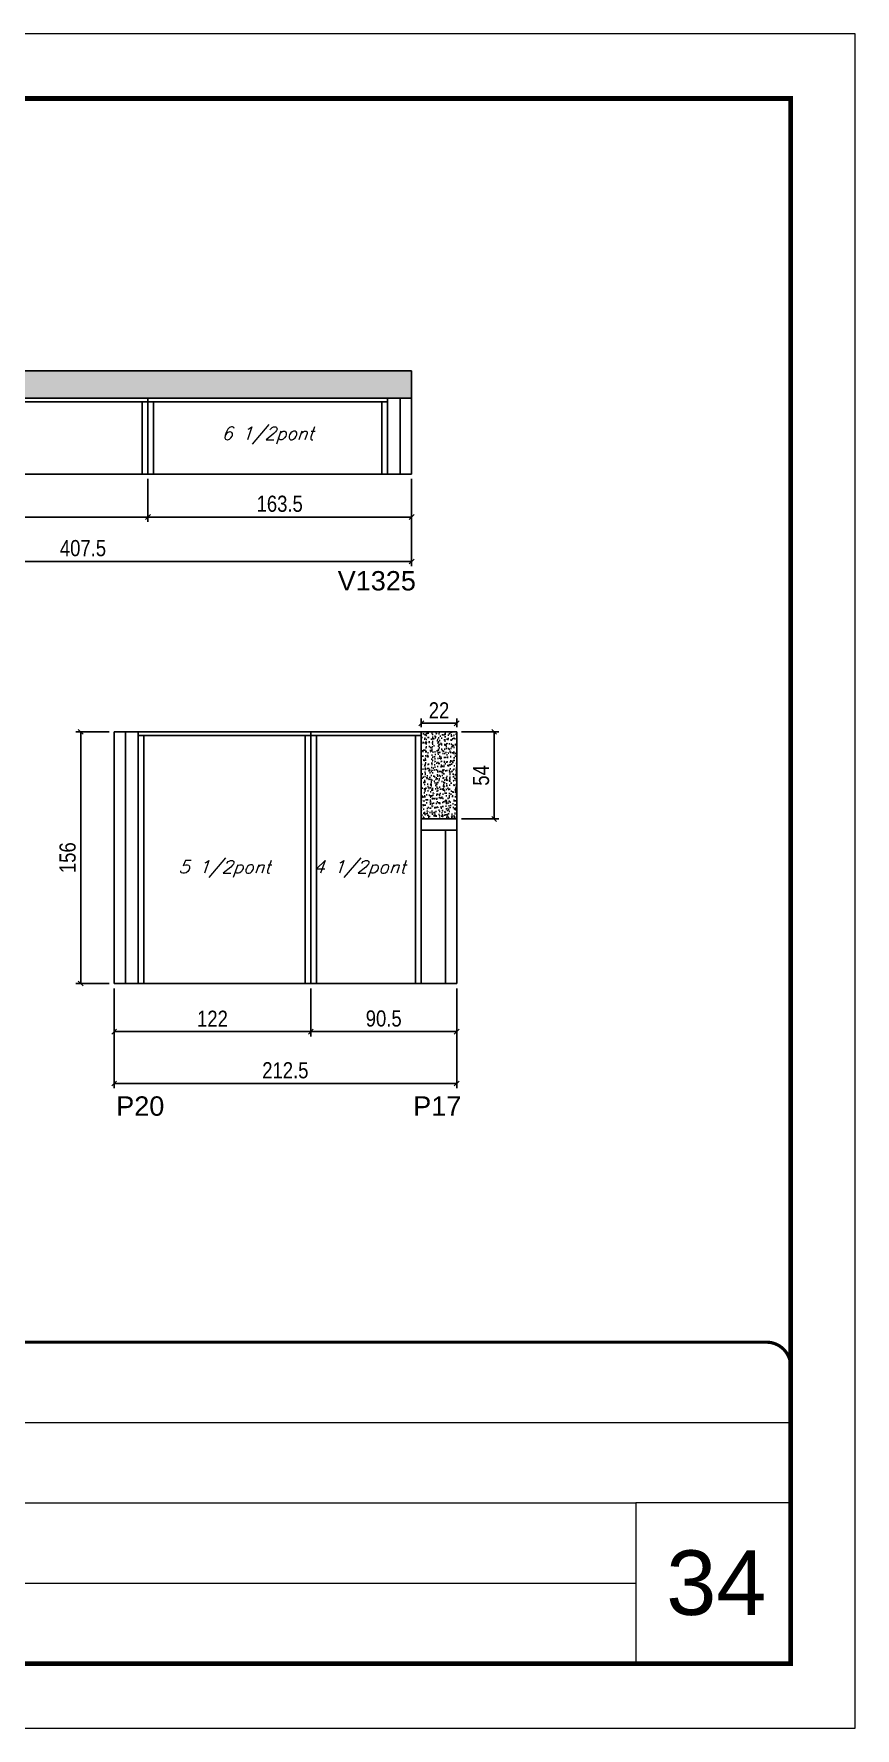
# Model space of a CAD drawing. Extents: x 3309 to 10384, y -2522 to 14608.
# Drawn here: x 5870 to 6379, y 4369 to 5419 of the extents above; entities that cross this region are included whole.
import ezdxf

# ---------------------------------------------------------------- set-up
doc = ezdxf.new("R2010")
doc.units = 0
doc.linetypes.add('CONTINUO', pattern=[0])
doc.linetypes.add('DASHED', pattern=[0.75, 0.5, -0.25])
for name, color, linetype in [('5', 5, 'Continuous'), ('COTA', 241, 'Continuous'), ('Painéis', 200, 'Continuous'), ('SARR_2.2x7', 40, 'Continuous'), ('SARR_3.5x7', 81, 'Continuous'), ('texto', 7, 'Continuous')]:
    doc.layers.add(name, color=color, linetype=linetype)
for name, color, linetype, lineweight in [('CARIMBO', 255, 'Continuous', 9), ('Folhas', 255, 'Continuous', 9), ('SARRAFO DE PRESSAO', 251, 'DASHED', 9)]:
    doc.layers.add(name, color=color, linetype=linetype, lineweight=lineweight)
doc.styles.add('ARIAL', font='arial.ttf')
doc.styles.add('COTA TECNICA', font='techl___.ttf', dxfattribs={"height": 10})
doc.styles.add('Romans', font='romans.shx')
doc.styles.get("Standard").update_dxf_attribs({"font": 'arial.ttf'})
doc.dimstyles.new('PAINEL', dxfattribs={"dimtxt": 10, "dimasz": 3, "dimexe": 3, "dimexo": 3, "dimgap": 3, "dimtad": 1, "dimdec": 1, "dimzin": 12, "dimdsep": 46, "dimtxsty": 'COTA TECNICA', "dimblk1": 'OBLIQUE', "dimblk2": 'OBLIQUE', "dimsah": 1, "dimcen": 0.9, "dimclrd": 4, "dimclre": 4, "dimclrt": 240, "dimadec": 1, "dimazin": 3, "dimtfac": 1, "dimtdec": 1, "dimtmove": 0, "dimatfit": 3, "dimfxl": 1, "dimtolj": 1, "dimtzin": 12, "dimarcsym": 0})

# ---------------------------------------------------------------- blocks, each defined once
blk = doc.blocks.new('9999999999')
at = {"color": 30, "linetype": 'CONTINUO'}
for p, q in [((98564.6, 34379.6), (99584, 34379.6)), ((98564.6, 34329.8), (99488, 34329.8)), ((99584, 34329.8), (99488, 34329.8)), ((99488, 34329.8), (99488, 34230.2)), ((98564.6, 34280), (99488, 34280))]:
    blk.add_line(p, q, dxfattribs=at)
at = {"color": 30, "linetype": 'CONTINUO', "const_width": 2}
blk.add_lwpolyline([(99584, 34230.2), (99584, 34414.4, 0.414214), (99569, 34429.4), (98229, 34429.4, 0.414214), (98214, 34414.4), (98214, 34245.2, 0.414214), (98229, 34230.2), (99584, 34230.2)], format="xyb", dxfattribs=at)
at = {"layer": 'Folhas'}
blk.add_lwpolyline([(98139, 34190.2), (99624, 34190.2), (99624, 35240.2), (98139, 35240.2)], close=True, dxfattribs=at)
at = {"layer": 'Folhas', "color": 30, "const_width": 3}
blk.add_lwpolyline([(98214, 34230.2), (99584, 34230.2), (99584, 35200.2), (98214, 35200.2)], close=True, dxfattribs=at)
blk = doc.blocks.new('_Oblique')
at = {"color": 0, "linetype": 'ByBlock', "lineweight": -2}
blk.add_line((-0.5, -0.5), (0.5, 0.5), dxfattribs=at)
blk = doc.blocks.new('*D1047')
at = {"layer": 'COTA', "color": 4, "lineweight": -2, "transparency": 16777216}
for p, q in [((5696.8, 5143.4), (5696.8, 5089.3)), ((6104.3, 5143.4), (6104.3, 5089.3)), ((5696.8, 5092.3), (6104.3, 5092.3))]:
    blk.add_line(p, q, dxfattribs=at)
at = {"layer": 'Defpoints', "color": 0, "transparency": 16777216}
for p in [(5696.8, 5146.4), (6104.3, 5146.4), (6104.3, 5092.3)]:
    blk.add_point(p, dxfattribs=at)
at = {"layer": 'COTA', "color": 4, "lineweight": -2, "transparency": 16777216, "xscale": 3, "yscale": 3, "zscale": 3, "rotation": 180}
blk.add_blockref('_Oblique', (5696.8, 5092.3), dxfattribs=at)
at = {"layer": 'COTA', "color": 4, "lineweight": -2, "transparency": 16777216, "xscale": 3, "yscale": 3, "zscale": 3}
blk.add_blockref('_Oblique', (6104.3, 5092.3), dxfattribs=at)
at = {"layer": 'COTA', "color": 240, "transparency": 16777216, "insert": (5900.5, 5100.5), "char_height": 10, "attachment_point": 5, "style": 'COTA TECNICA'}
blk.add_mtext('\\A1;407.5', dxfattribs=at)
blk = doc.blocks.new('*D1048')
at = {"layer": 'COTA', "color": 4, "lineweight": -2, "transparency": 16777216}
for p, q in [((5696.8, 5143.4), (5696.8, 5116.8)), ((5940.8, 5143.4), (5940.8, 5116.8)), ((5696.8, 5119.8), (5940.8, 5119.8))]:
    blk.add_line(p, q, dxfattribs=at)
at = {"layer": 'Defpoints', "color": 0, "transparency": 16777216}
for p in [(5696.8, 5146.4), (5940.8, 5146.4), (5940.8, 5119.8)]:
    blk.add_point(p, dxfattribs=at)
at = {"layer": 'COTA', "color": 4, "lineweight": -2, "transparency": 16777216, "xscale": 3, "yscale": 3, "zscale": 3, "rotation": 180}
blk.add_blockref('_Oblique', (5696.8, 5119.8), dxfattribs=at)
at = {"layer": 'COTA', "color": 4, "lineweight": -2, "transparency": 16777216, "xscale": 3, "yscale": 3, "zscale": 3}
blk.add_blockref('_Oblique', (5940.8, 5119.8), dxfattribs=at)
at = {"layer": 'COTA', "color": 240, "transparency": 16777216, "insert": (5818.8, 5127.9), "char_height": 10, "attachment_point": 5, "style": 'COTA TECNICA'}
blk.add_mtext('\\A1;244', dxfattribs=at)
blk = doc.blocks.new('*D1049')
at = {"layer": 'COTA', "color": 4, "lineweight": -2, "transparency": 16777216}
for p, q in [((5940.8, 5143.4), (5940.8, 5116.8)), ((6104.3, 5143.4), (6104.3, 5116.8)), ((5940.8, 5119.8), (6104.3, 5119.8))]:
    blk.add_line(p, q, dxfattribs=at)
at = {"layer": 'Defpoints', "color": 0, "transparency": 16777216}
for p in [(5940.8, 5146.4), (6104.3, 5146.4), (6104.3, 5119.8)]:
    blk.add_point(p, dxfattribs=at)
at = {"layer": 'COTA', "color": 4, "lineweight": -2, "transparency": 16777216, "xscale": 3, "yscale": 3, "zscale": 3, "rotation": 180}
blk.add_blockref('_Oblique', (5940.8, 5119.8), dxfattribs=at)
at = {"layer": 'COTA', "color": 4, "lineweight": -2, "transparency": 16777216, "xscale": 3, "yscale": 3, "zscale": 3}
blk.add_blockref('_Oblique', (6104.3, 5119.8), dxfattribs=at)
at = {"layer": 'COTA', "color": 240, "transparency": 16777216, "insert": (6022.5, 5128), "char_height": 10, "attachment_point": 5, "style": 'COTA TECNICA'}
blk.add_mtext('\\A1;163.5', dxfattribs=at)
blk = doc.blocks.new('*D1063')
at = {"layer": 'COTA', "color": 4, "lineweight": -2, "transparency": 16777216}
for p, q in [((5916.8, 4986.7), (5896.1, 4986.7)), ((5899.1, 4830.7), (5899.1, 4986.7)), ((5916.8, 4830.7), (5896.1, 4830.7))]:
    blk.add_line(p, q, dxfattribs=at)
at = {"layer": 'Defpoints', "color": 0, "transparency": 16777216}
for p in [(5899.1, 4986.7), (5919.8, 4986.7), (5919.8, 4830.7)]:
    blk.add_point(p, dxfattribs=at)
at = {"layer": 'COTA', "color": 4, "lineweight": -2, "transparency": 16777216, "xscale": 3, "yscale": 3, "zscale": 3}
for p, rotation in [((5899.1, 4986.7), 90), ((5899.1, 4830.7), 270)]:
    blk.add_blockref('_Oblique', p, dxfattribs=dict(at, rotation=rotation))
at = {"layer": 'COTA', "color": 240, "transparency": 16777216, "insert": (5891, 4908.7), "char_height": 10, "attachment_point": 5, "rotation": 90, "style": 'COTA TECNICA'}
blk.add_mtext('\\A1;156', dxfattribs=at)
blk = doc.blocks.new('*D1064')
at = {"layer": 'COTA', "color": 4, "lineweight": -2, "transparency": 16777216}
for p, q in [((5919.8, 4827.7), (5919.8, 4765.8)), ((6132.3, 4827.7), (6132.3, 4765.8)), ((5919.8, 4768.8), (6132.3, 4768.8))]:
    blk.add_line(p, q, dxfattribs=at)
at = {"layer": 'Defpoints', "color": 0, "transparency": 16777216}
for p in [(5919.8, 4830.7), (6132.3, 4830.7), (6132.3, 4768.8)]:
    blk.add_point(p, dxfattribs=at)
at = {"layer": 'COTA', "color": 4, "lineweight": -2, "transparency": 16777216, "xscale": 3, "yscale": 3, "zscale": 3, "rotation": 180}
blk.add_blockref('_Oblique', (5919.8, 4768.8), dxfattribs=at)
at = {"layer": 'COTA', "color": 4, "lineweight": -2, "transparency": 16777216, "xscale": 3, "yscale": 3, "zscale": 3}
blk.add_blockref('_Oblique', (6132.3, 4768.8), dxfattribs=at)
at = {"layer": 'COTA', "color": 240, "transparency": 16777216, "insert": (6026, 4776.9), "char_height": 10, "attachment_point": 5, "style": 'COTA TECNICA'}
blk.add_mtext('\\A1;212.5', dxfattribs=at)
blk = doc.blocks.new('*D1065')
at = {"layer": 'COTA', "color": 4, "lineweight": -2, "transparency": 16777216}
for p, q in [((5919.8, 4827.7), (5919.8, 4797.9)), ((6041.8, 4827.7), (6041.8, 4797.9)), ((5919.8, 4800.9), (6041.8, 4800.9))]:
    blk.add_line(p, q, dxfattribs=at)
at = {"layer": 'Defpoints', "color": 0, "transparency": 16777216}
for p in [(5919.8, 4830.7), (6041.8, 4830.7), (6041.8, 4800.9)]:
    blk.add_point(p, dxfattribs=at)
at = {"layer": 'COTA', "color": 4, "lineweight": -2, "transparency": 16777216, "xscale": 3, "yscale": 3, "zscale": 3, "rotation": 180}
blk.add_blockref('_Oblique', (5919.8, 4800.9), dxfattribs=at)
at = {"layer": 'COTA', "color": 4, "lineweight": -2, "transparency": 16777216, "xscale": 3, "yscale": 3, "zscale": 3}
blk.add_blockref('_Oblique', (6041.8, 4800.9), dxfattribs=at)
at = {"layer": 'COTA', "color": 240, "transparency": 16777216, "insert": (5980.8, 4808.9), "char_height": 10, "attachment_point": 5, "style": 'COTA TECNICA'}
blk.add_mtext('\\A1;122', dxfattribs=at)
blk = doc.blocks.new('*D1066')
at = {"layer": 'COTA', "color": 4, "lineweight": -2, "transparency": 16777216}
for p, q in [((6041.8, 4827.7), (6041.8, 4797.9)), ((6132.3, 4827.7), (6132.3, 4797.9)), ((6041.8, 4800.9), (6132.3, 4800.9))]:
    blk.add_line(p, q, dxfattribs=at)
at = {"layer": 'Defpoints', "color": 0, "transparency": 16777216}
for p in [(6041.8, 4830.7), (6132.3, 4830.7), (6132.3, 4800.9)]:
    blk.add_point(p, dxfattribs=at)
at = {"layer": 'COTA', "color": 4, "lineweight": -2, "transparency": 16777216, "xscale": 3, "yscale": 3, "zscale": 3, "rotation": 180}
blk.add_blockref('_Oblique', (6041.8, 4800.9), dxfattribs=at)
at = {"layer": 'COTA', "color": 4, "lineweight": -2, "transparency": 16777216, "xscale": 3, "yscale": 3, "zscale": 3}
blk.add_blockref('_Oblique', (6132.3, 4800.9), dxfattribs=at)
at = {"layer": 'COTA', "color": 240, "transparency": 16777216, "insert": (6087, 4809), "char_height": 10, "attachment_point": 5, "style": 'COTA TECNICA'}
blk.add_mtext('\\A1;90.5', dxfattribs=at)
blk = doc.blocks.new('*D1067')
at = {"layer": 'COTA', "color": 4, "lineweight": -2, "transparency": 16777216}
for p, q in [((6110.3, 4989.7), (6110.3, 4995)), ((6110.3, 4992), (6132.3, 4992)), ((6132.3, 4989.7), (6132.3, 4995))]:
    blk.add_line(p, q, dxfattribs=at)
at = {"layer": 'Defpoints', "color": 0, "transparency": 16777216}
for p in [(6132.3, 4992), (6110.3, 4986.7), (6132.3, 4986.7)]:
    blk.add_point(p, dxfattribs=at)
at = {"layer": 'COTA', "color": 4, "lineweight": -2, "transparency": 16777216, "xscale": 3, "yscale": 3, "zscale": 3, "rotation": 180}
blk.add_blockref('_Oblique', (6110.3, 4992), dxfattribs=at)
at = {"layer": 'COTA', "color": 4, "lineweight": -2, "transparency": 16777216, "xscale": 3, "yscale": 3, "zscale": 3}
blk.add_blockref('_Oblique', (6132.3, 4992), dxfattribs=at)
at = {"layer": 'COTA', "color": 240, "transparency": 16777216, "insert": (6121.3, 5000), "char_height": 10, "attachment_point": 5, "style": 'COTA TECNICA'}
blk.add_mtext('\\A1;22', dxfattribs=at)
blk = doc.blocks.new('*D1068')
at = {"layer": 'COTA', "color": 4, "lineweight": -2, "transparency": 16777216}
for p, q in [((6135.3, 4986.7), (6158.5, 4986.7)), ((6155.5, 4986.7), (6155.5, 4932.7)), ((6135.3, 4932.7), (6158.5, 4932.7))]:
    blk.add_line(p, q, dxfattribs=at)
at = {"layer": 'Defpoints', "color": 0, "transparency": 16777216}
for p in [(6132.3, 4986.7), (6132.3, 4932.7), (6155.5, 4932.7)]:
    blk.add_point(p, dxfattribs=at)
at = {"layer": 'COTA', "color": 4, "lineweight": -2, "transparency": 16777216, "xscale": 3, "yscale": 3, "zscale": 3}
for p, rotation in [((6155.5, 4986.7), 90), ((6155.5, 4932.7), 270)]:
    blk.add_blockref('_Oblique', p, dxfattribs=dict(at, rotation=rotation))
at = {"layer": 'COTA', "color": 240, "transparency": 16777216, "insert": (6147.4, 4959.7), "char_height": 10, "attachment_point": 5, "rotation": 90, "style": 'COTA TECNICA'}
blk.add_mtext('\\A1;54', dxfattribs=at)

msp = doc.modelspace()

# ---------------------------------------------------------------- hatches: boundary and pattern name
at = {"layer": 'COTA'}
h = msp.add_hatch(dxfattribs=at)
h.set_pattern_fill('AR-CONC', color=256, scale=0.03)
h.set_pattern_definition([(50, (1877.6475, 59.0997), (5.46554, -0.4781726), [0.5715, -6.2865]), (355, (1877.6475, 59.1), (-1.0573026, 5.7317054), [0.4572, -5.0292175]), (100.451445, (1878.103, 59.06), (4.4082374, 5.2535326), [0.4857003, -5.3427073]), (46.1842, (1877.6475, 60.624), (8.132371, -1.26127), [0.85725, -9.42975]), (96.63556, (1878.325, 60.519), (7.122124, 7.422784), [0.728551, -8.014068]), (351.18415, (1877.6475, 60.624), (7.122124, 7.422784), [0.685799, -7.543792]), (21, (1878.4095, 60.2427), (4.5484317, -3.067956), [0.5715, -6.2865]), (326, (1878.4095, 60.243), (1.854061, 5.525639), [0.4572, -5.0292]), (71.451445, (1878.7885, 59.987), (6.4024926, 2.457683), [0.4857003, -5.342698]), (37.5, (1877.6475, 59.0997), (0.0926581, 2.53665117), [0, -4.96824, 0, -5.1054, 0, -5.04825]), (7.5, (1877.6475, 59.0997), (2.0045899, 3.0054172), [0, -2.91084, 0, -4.85394, 0, -1.92405]), (327.5, (1875.9482, 59.0997), (4.06771786, -0.1718623), [0, -1.905, 0, -5.9436, 0, -7.8867]), (317.5, (1875.1862, 59.0997), (4.4438754, 0.7627947), [0, -2.4765, 0, -3.94716, 0, -5.6007])])
h.paths.add_polyline_path([(5696.77, 5210.41), (5696.77, 5193.41), (6104.27, 5193.41), (6104.27, 5210.41)])
h = msp.add_hatch(dxfattribs=at)
h.set_pattern_fill('AR-CONC', color=256, scale=0.03)
h.paths.add_polyline_path([(6132.28, 4986.7), (6110.28, 4986.7), (6110.28, 4932.7), (6132.28, 4932.7)])

# ---------------------------------------------------------------- linework, layer by layer
for p, q in [((5696.77, 5210.41), (6104.27, 5210.41)), ((6104.27, 5210.41), (6104.27, 5193.41)), ((6132.28, 4986.7), (6110.28, 4986.7)), ((6132.28, 4986.7), (6132.28, 4932.7))]:
    msp.add_line(p, q, dxfattribs=at)
at = {"layer": 'Painéis', "linetype": 'ByBlock'}
for p, q in [((6104.27, 5193.41), (5696.77, 5193.41)), ((5940.77, 5193.41), (5940.77, 5146.41)), ((6104.27, 5146.41), (6104.27, 5193.41)), ((5696.77, 5146.41), (6104.27, 5146.41)), ((5919.78, 4830.7), (5919.78, 4986.7)), ((5919.78, 4986.7), (6110.28, 4986.7)), ((6041.78, 4830.7), (6041.78, 4986.7)), ((6110.28, 4986.7), (6110.28, 4932.7)), ((6110.28, 4932.7), (6132.28, 4932.7)), ((6132.28, 4932.7), (6132.28, 4830.7)), ((6132.28, 4830.7), (5919.78, 4830.7))]:
    msp.add_line(p, q, dxfattribs=at)
at = {"layer": 'SARR_2.2x7', "linetype": 'Continuous'}
for p, q in [((5711.77, 5191.21), (5940.77, 5191.21)), ((5940.77, 5191.21), (6089.27, 5191.21)), ((6097.27, 5146.41), (6097.27, 5193.41)), ((5926.78, 4830.7), (5926.78, 4986.7)), ((5934.78, 4984.5), (6041.78, 4984.5)), ((6041.78, 4984.5), (6110.28, 4984.5)), ((6110.28, 4925.7), (6132.28, 4925.7)), ((6125.28, 4925.7), (6125.28, 4830.7))]:
    msp.add_line(p, q, dxfattribs=at)
at = {"layer": 'SARR_3.5x7'}
for p, q in [((5937.27, 5191.21), (5937.27, 5146.41)), ((5944.27, 5191.21), (5944.27, 5146.41)), ((6085.77, 5191.21), (6085.77, 5146.41)), ((6089.27, 5193.41), (6089.27, 5146.41)), ((5934.78, 4986.7), (5934.78, 4830.7)), ((5938.28, 4984.5), (5938.28, 4830.7)), ((6038.28, 4984.5), (6038.28, 4830.7)), ((6045.28, 4984.5), (6045.28, 4830.7)), ((6106.78, 4984.5), (6106.78, 4830.7)), ((6110.28, 4932.7), (6110.28, 4830.7))]:
    msp.add_line(p, q, dxfattribs=at)

# ---------------------------------------------------------------- block references
at = {"layer": 'SARRAFO DE PRESSAO', "color": 6, "linetype": 'ByBlock'}
msp.add_blockref('9999999999', (-93244.61, -29820.95), dxfattribs=at)

# ---------------------------------------------------------------- texts
at = {"layer": '5', "linetype": 'Continuous'}
for s, rotation, p in [('V1325', 0.00004, (6058.49, 5074.33)), ('P20', 359.99996, (5921.12, 4748.79)), ('P17', 359.99996, (6105.3, 4748.79))]:
    msp.add_text(s, height=12, rotation=rotation, dxfattribs=at).set_placement(p)
at = {"layer": 'CARIMBO', "style": 'ARIAL'}
msp.add_text('34', height=40, dxfattribs=at).set_placement((6262.23, 4439.4))
at = {"layer": 'texto', "color": 2, "char_height": 8, "attachment_point": 5, "style": 'Romans'}
for s, insert in [('{\\Q19;\\C256;6 1/2pont}', (6015.02, 5170.41)), ('{\\Q19;\\C256;5 1/2pont}', (5988.28, 4901.7)), ('{\\Q19;\\C256;4 1/2pont}', (6072.03, 4901.7))]:
    msp.add_mtext(s, dxfattribs=dict(at, insert=insert))

# ---------------------------------------------------------------- dimensions: what is measured, and where the dimension line sits
at = {"layer": 'COTA'}
for base, p1, p2, angle, picture, middle in [((6104.27, 5092.34), (5696.77, 5146.41), (6104.27, 5146.41), 180, '*D1047', (5900.52, 5100.45)), ((5899.1, 4986.7), (5919.78, 4830.7), (5919.78, 4986.7), 90, '*D1063', (5890.99, 4908.7)), ((6155.49, 4932.7), (6132.28, 4986.7), (6132.28, 4932.7), 90, '*D1068', (6147.38, 4959.7))]:
    dim = msp.add_linear_dim(base=base, p1=p1, p2=p2, angle=angle, dimstyle='PAINEL', dxfattribs=at)
    dim.commit()
    dim.dimension.update_dxf_attribs({"geometry": picture, "text_midpoint": middle})
for base, p1, p2, picture, middle in [((5940.77, 5119.82), (5696.77, 5146.41), (5940.77, 5146.41), '*D1048', (5818.77, 5127.9)), ((6132.28, 4992.04), (6110.28, 4986.7), (6132.28, 4986.7), '*D1067', (6121.28, 5000.04)), ((6132.28, 4768.81), (5919.78, 4830.7), (6132.28, 4830.7), '*D1064', (6026.03, 4776.92)), ((6041.78, 4800.85), (5919.78, 4830.7), (6041.78, 4830.7), '*D1065', (5980.78, 4808.91))]:
    dim = msp.add_linear_dim(base=base, p1=p1, p2=p2, dimstyle='PAINEL', dxfattribs=at)
    dim.commit()
    dim.dimension.update_dxf_attribs({"geometry": picture, "text_midpoint": middle})
for base, p1, p2, picture, middle in [((6104.27, 5119.82), (5940.77, 5146.41), (6104.27, 5146.41), '*D1049', (6022.52, 5128.04)), ((6132.28, 4800.85), (6041.78, 4830.7), (6132.28, 4830.7), '*D1066', (6087.03, 4808.99))]:
    dim = msp.add_linear_dim(base=base, p1=p1, p2=p2, dimstyle='PAINEL', override={"dimtmove": 1}, dxfattribs=at)
    dim.commit()
    dim.dimension.update_dxf_attribs({"geometry": picture, "text_midpoint": middle})

doc.saveas('drawing.dxf')
